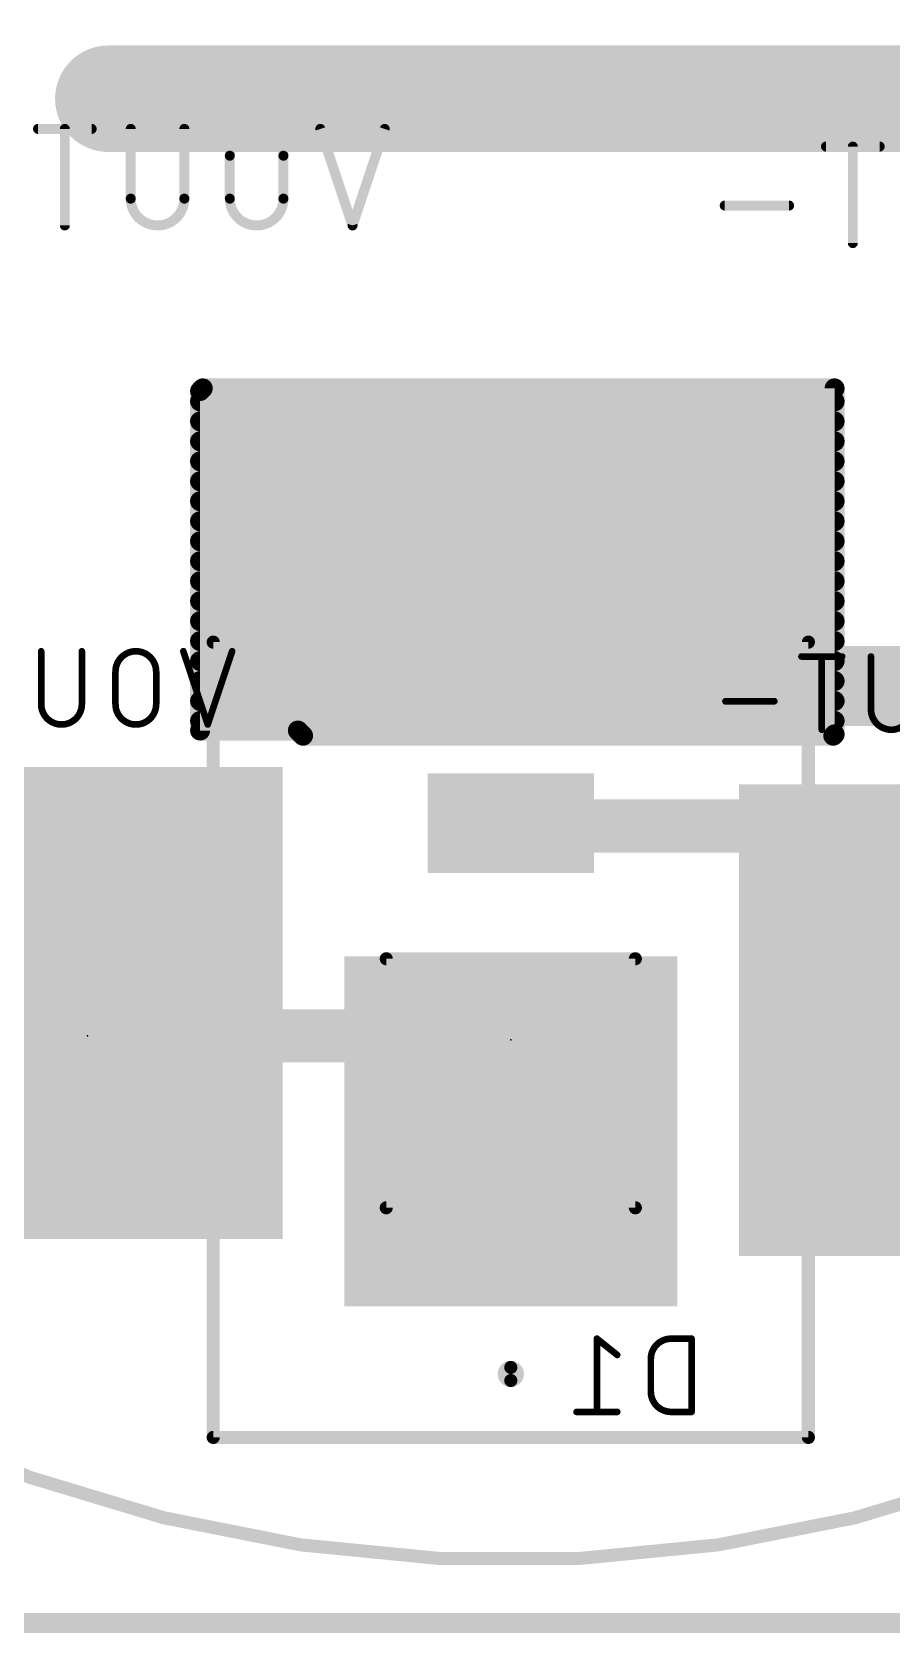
# Model space of a CAD drawing. Extents: x 82 to 105.8, y 80.8 to 99.8.
# Drawn here: x 90.79 to 97.35, y 80.82 to 93.04 of the extents above; entities that cross this region are included whole.
import ezdxf

# ---------------------------------------------------------------- set-up
doc = ezdxf.new("R2010")
doc.units = 0
for name, color, linetype in [('16', 132, 'CONTINUOUS'), ('18', 110, 'CONTINUOUS'), ('20', 31, 'CONTINUOUS'), ('22', 253, 'CONTINUOUS'), ('24', 53, 'CONTINUOUS'), ('26', 253, 'CONTINUOUS'), ('52', 253, 'CONTINUOUS')]:
    doc.layers.add(name, color=color, linetype=linetype)

# ---------------------------------------------------------------- blocks, each defined once
blk = doc.blocks.new('RECT')
blk.add_solid([(-0.5, -0.5), (0.5, -0.5), (-0.5, 0.5), (0.5, 0.5)])
blk = doc.blocks.new('PIE')
at = {"const_width": 0.5}
blk.add_lwpolyline([(0, -0.25, 1), (0, 0.25, 1), (0, -0.25)], format="xyb", dxfattribs=at)
blk = doc.blocks.new('ROUNDV')
at = {"const_width": 0.5}
blk.add_lwpolyline([(0, -0.25, 1), (0, 0.25, 1), (0, -0.25)], format="xyb", dxfattribs=at)

msp = doc.modelspace()

# ---------------------------------------------------------------- linework, layer by layer
at = {"layer": '16'}
for points, const_width in [([(102.09, 92.53), (91.37, 92.53)], 0.8128), ([(92.07, 90.3), (92.09, 90.32)], 0.1524), ([(92.09, 90.32), (96.91, 90.32)], 0.1524), ([(96.91, 90.32), (96.91, 87.68)], 0.1524), ([(92.07, 87.7094), (92.07, 90.3)], 0.1524), ([(92.07, 90.2208), (96.91, 90.2208)], 0.1524), ([(92.07, 90.0684), (96.91, 90.0684)], 0.1524), ([(92.07, 89.916), (96.91, 89.916)], 0.1524), ([(92.07, 89.7636), (96.91, 89.7636)], 0.1524), ([(96, 89.5), (96, 88.68)], 0.6096), ([(92.07, 89.6112), (96.91, 89.6112)], 0.1524), ([(92.07, 89.4588), (96.91, 89.4588)], 0.1524), ([(92.07, 89.3064), (96.91, 89.3064)], 0.1524), ([(92.07, 89.154), (96.91, 89.154)], 0.1524), ([(92.07, 89.0016), (96.91, 89.0016)], 0.1524), ([(96.63, 88.05), (96, 88.68)], 0.6096), ([(92.07, 88.8492), (96.91, 88.8492)], 0.1524), ([(92.07, 88.6968), (96.91, 88.6968)], 0.1524), ([(92.07, 88.5444), (96.91, 88.5444)], 0.1524), ([(92.07, 88.392), (96.91, 88.392)], 0.1524), ([(99.2216, 88.05), (96.63, 88.05)], 0.6096), ([(92.07, 88.2396), (96.91, 88.2396)], 0.1524), ([(92.07, 88.0872), (96.91, 88.0872)], 0.1524), ([(92.07, 87.9348), (96.91, 87.9348)], 0.1524), ([(92.07, 87.7824), (96.91, 87.7824)], 0.1524), ([(92.8157, 87.7094), (92.07, 87.7094)], 0.1524), ([(92.8551, 87.67), (92.8157, 87.7094)], 0.1524), ([(96.9, 87.67), (92.8551, 87.67)], 0.1524), ([(96.91, 87.68), (96.9, 87.67)], 0.1524), ([(94.44, 87.003), (94.463, 86.98)], 0.4064), ([(97.81, 86.98), (94.463, 86.98)], 0.4064), ([(89.55, 85.38), (91.21, 85.38)], 1.016), ([(91.21, 85.38), (93.712, 85.38)], 0.4064), ([(93.712, 85.38), (94.44, 84.652)], 0.4064), ([(105.71, 80.9), (85.7, 80.9)], 0.1524)]:
    msp.add_lwpolyline(points, dxfattribs=dict(at, const_width=const_width))
for points, const_width in [([(91.37, 92.7332, 1), (91.37, 92.3268)], 0.4064), ([(92.09, 90.3581, 1), (92.09, 90.2819)], 0.0762), ([(92.1169, 90.2931, 1), (92.0631, 90.3469)], 0.0762), ([(96.9481, 90.32, 1), (96.8719, 90.32)], 0.0762), ([(96.91, 90.2819, 1), (96.91, 90.3581)], 0.0762), ([(92.1081, 90.3, 1), (92.0319, 90.3)], 0.0762), ([(92.07, 90.2589, 1), (92.07, 90.1827)], 0.0762), ([(92.0431, 90.3269, 1), (92.0969, 90.2731)], 0.0762), ([(96.91, 90.1827, 1), (96.91, 90.2589)], 0.0762), ([(92.07, 90.1065, 1), (92.07, 90.0303)], 0.0762), ([(96.91, 90.0303, 1), (96.91, 90.1065)], 0.0762), ([(92.07, 89.9541, 1), (92.07, 89.8779)], 0.0762), ([(96.91, 89.8779, 1), (96.91, 89.9541)], 0.0762), ([(92.07, 89.8017, 1), (92.07, 89.7255)], 0.0762), ([(96.1524, 89.5, 1), (95.8476, 89.5)], 0.3048), ([(96.91, 89.7255, 1), (96.91, 89.8017)], 0.0762), ([(92.07, 89.6493, 1), (92.07, 89.5731)], 0.0762), ([(96.91, 89.5731, 1), (96.91, 89.6493)], 0.0762), ([(92.07, 89.4969, 1), (92.07, 89.4207)], 0.0762), ([(96.91, 89.4207, 1), (96.91, 89.4969)], 0.0762), ([(92.07, 89.3445, 1), (92.07, 89.2683)], 0.0762), ([(96.91, 89.2683, 1), (96.91, 89.3445)], 0.0762), ([(92.07, 89.1921, 1), (92.07, 89.1159)], 0.0762), ([(96.91, 89.1159, 1), (96.91, 89.1921)], 0.0762), ([(92.07, 89.0397, 1), (92.07, 88.9635)], 0.0762), ([(96.91, 88.9635, 1), (96.91, 89.0397)], 0.0762), ([(96.1078, 88.7878, 1), (95.8922, 88.5722)], 0.3048), ([(92.07, 88.8873, 1), (92.07, 88.8111)], 0.0762), ([(95.8476, 88.68, 1), (96.1524, 88.68)], 0.3048), ([(96.91, 88.8111, 1), (96.91, 88.8873)], 0.0762), ([(92.07, 88.7349, 1), (92.07, 88.6587)], 0.0762), ([(96.91, 88.6587, 1), (96.91, 88.7349)], 0.0762), ([(92.07, 88.5825, 1), (92.07, 88.5063)], 0.0762), ([(96.91, 88.5063, 1), (96.91, 88.5825)], 0.0762), ([(92.07, 88.4301, 1), (92.07, 88.3539)], 0.0762), ([(96.91, 88.3539, 1), (96.91, 88.4301)], 0.0762), ([(96.63, 88.2024, 1), (96.63, 87.8976)], 0.3048), ([(92.07, 88.2777, 1), (92.07, 88.2015)], 0.0762), ([(96.5222, 87.9422, 1), (96.7378, 88.1578)], 0.3048), ([(96.91, 88.2015, 1), (96.91, 88.2777)], 0.0762), ([(92.07, 88.1253, 1), (92.07, 88.0491)], 0.0762), ([(96.91, 88.0491, 1), (96.91, 88.1253)], 0.0762), ([(92.07, 87.9729, 1), (92.07, 87.8967)], 0.0762), ([(96.91, 87.8967, 1), (96.91, 87.9729)], 0.0762), ([(92.07, 87.8205, 1), (92.07, 87.7443)], 0.0762), ([(96.91, 87.7443, 1), (96.91, 87.8205)], 0.0762), ([(92.07, 87.7475, 1), (92.07, 87.6713)], 0.0762), ([(92.0319, 87.7094, 1), (92.1081, 87.7094)], 0.0762), ([(92.8427, 87.7363, 1), (92.7888, 87.6825)], 0.0762), ([(92.8157, 87.6713, 1), (92.8157, 87.7475)], 0.0762), ([(92.8551, 87.7081, 1), (92.8551, 87.6319)], 0.0762), ([(92.8282, 87.6431, 1), (92.8821, 87.6969)], 0.0762), ([(96.8731, 87.6969, 1), (96.9269, 87.6431)], 0.0762), ([(96.8719, 87.68, 1), (96.9481, 87.68)], 0.0762), ([(96.9369, 87.6531, 1), (96.8831, 87.7069)], 0.0762), ([(96.9, 87.6319, 1), (96.9, 87.7081)], 0.0762), ([(94.5118, 87.0748, 1), (94.3682, 86.9312)], 0.2032), ([(94.463, 87.0816, 1), (94.463, 86.8784)], 0.2032), ([(94.3912, 86.9082, 1), (94.5348, 87.0518)], 0.2032), ([(91.21, 85.126, 1), (91.21, 85.634)], 0.508), ([(91.21, 85.4816, 1), (91.21, 85.2784)], 0.2032), ([(93.7838, 85.4518, 1), (93.6402, 85.3082)], 0.2032), ([(93.712, 85.2784, 1), (93.712, 85.4816)], 0.2032), ([(94.3682, 84.5802, 1), (94.5118, 84.7238)], 0.2032)]:
    msp.add_lwpolyline(points, format="xyb", dxfattribs=dict(at, const_width=const_width))
at = {"layer": '20', "const_width": 0.1}
msp.add_lwpolyline([(84.53, 96.84, 1.5617), (104.33, 96.84)], format="xyb", dxfattribs=at)
at = {"layer": '22'}
for points, const_width in [([(94.44, 82.85, 1), (94.44, 82.75)], 0.1), ([(94.44, 82.75, 1), (94.44, 82.85)], 0.1), ([(94.44, 82.875, 1), (94.44, 82.825)], 0.05), ([(94.44, 82.825, 1), (94.44, 82.875)], 0.05), ([(94.44, 82.775, 1), (94.44, 82.725)], 0.05), ([(94.44, 82.725, 1), (94.44, 82.775)], 0.05)]:
    msp.add_lwpolyline(points, format="xyb", dxfattribs=dict(at, const_width=const_width))
at = {"layer": '24'}
for p in [(91.21, 85.38), (94.44, 85.35)]:
    msp.add_point(p, dxfattribs=at)
at = {"layer": '26'}
for points, const_width in [([(91.2427, 92.2997), (90.8335, 92.2997)], 0.0762), ([(91.0381, 91.5631), (91.0381, 92.2997)], 0.0762), ([(91.5406, 91.7677), (91.5406, 92.2997)], 0.0762), ([(91.9498, 92.2997), (91.9498, 91.7677)], 0.0762), ([(93.2326, 91.5631), (92.9871, 92.2997)], 0.0762), ([(93.4782, 92.2997), (93.2326, 91.5631)], 0.0762), ([(92.2965, 92.0951), (92.2965, 91.7677)], 0.0762), ([(92.7057, 91.7677), (92.7057, 92.0951)], 0.0762), ([(97.2537, 92.1651), (96.8445, 92.1651)], 0.0762), ([(97.0491, 91.4285), (97.0491, 92.1651)], 0.0762), ([(96.5631, 91.715), (96.072, 91.715)], 0.0762), ([(90.8576, 87.9106), (90.8576, 88.3142)], 0.0508), ([(91.168, 88.3142), (91.168, 87.9106)], 0.0508), ([(92.1283, 87.7554), (91.9421, 88.3142)], 0.0508), ([(92.3146, 88.3142), (92.1283, 87.7554)], 0.0508), ([(96.9676, 88.2742), (96.6572, 88.2742)], 0.0508), ([(96.8124, 87.7154), (96.8124, 88.2742)], 0.0508), ([(97.1876, 87.8706), (97.1876, 88.2742)], 0.0508), ([(91.4245, 88.159), (91.4245, 87.9106)], 0.0508), ([(91.7349, 87.9106), (91.7349, 88.159)], 0.0508), ([(96.4501, 87.9327), (96.0775, 87.9327)], 0.0508), ([(95.2518, 82.9452), (95.0965, 83.0694)], 0.0508), ([(95.0965, 83.0694), (95.0965, 82.5106)], 0.0508), ([(95.8187, 83.0694), (95.6635, 83.0694)], 0.0508), ([(95.8187, 82.5106), (95.8187, 83.0694)], 0.0508), ([(95.5082, 82.9142), (95.5082, 82.6658)], 0.0508), ([(95.2518, 82.5106), (94.9413, 82.5106)], 0.0508), ([(95.6635, 82.5106), (95.8187, 82.5106)], 0.0508)]:
    msp.add_lwpolyline(points, dxfattribs=dict(at, const_width=const_width))
for points, const_width in [([(90.8335, 92.3187, 1), (90.8335, 92.2806)], 0.0381), ([(91.0571, 92.2997, 1), (91.019, 92.2997)], 0.0381), ([(91.2427, 92.2806, 1), (91.2427, 92.3187)], 0.0381), ([(91.5597, 92.2997, 1), (91.5216, 92.2997)], 0.0381), ([(91.9689, 92.2997, 1), (91.9308, 92.2997)], 0.0381), ([(92.7057, 92.0951, 1), (92.2965, 92.0951)], 0.0762), ([(93.0052, 92.3057, 1), (92.969, 92.2937)], 0.0381), ([(93.4962, 92.2937, 1), (93.4601, 92.3057)], 0.0381), ([(92.3156, 92.0951, 1), (92.2775, 92.0951)], 0.0381), ([(92.2775, 92.0951, 1), (92.3156, 92.0951)], 0.0381), ([(92.7248, 92.0951, 1), (92.6867, 92.0951)], 0.0381), ([(92.6867, 92.0951, 1), (92.7248, 92.0951)], 0.0381), ([(96.8445, 92.1842, 1), (96.8445, 92.1461)], 0.0381), ([(97.0681, 92.1651, 1), (97.03, 92.1651)], 0.0381), ([(97.2537, 92.1461, 1), (97.2537, 92.1842)], 0.0381), ([(91.5406, 91.7677, 1), (91.9498, 91.7677)], 0.0762), ([(91.5597, 91.7677, 1), (91.5216, 91.7677)], 0.0381), ([(91.5216, 91.7677, 1), (91.5597, 91.7677)], 0.0381), ([(91.9689, 91.7677, 1), (91.9308, 91.7677)], 0.0381), ([(91.9308, 91.7677, 1), (91.9689, 91.7677)], 0.0381), ([(92.2965, 91.7677, 1), (92.7057, 91.7677)], 0.0762), ([(92.3156, 91.7677, 1), (92.2775, 91.7677)], 0.0381), ([(92.2775, 91.7677, 1), (92.3156, 91.7677)], 0.0381), ([(92.7248, 91.7677, 1), (92.6867, 91.7677)], 0.0381), ([(92.6867, 91.7677, 1), (92.7248, 91.7677)], 0.0381), ([(96.072, 91.734, 1), (96.072, 91.6959)], 0.0381), ([(96.5631, 91.6959, 1), (96.5631, 91.734)], 0.0381), ([(91.019, 91.5631, 1), (91.0571, 91.5631)], 0.0381), ([(93.2146, 91.5691, 1), (93.2507, 91.5571)], 0.0381), ([(93.2146, 91.5571, 1), (93.2507, 91.5691)], 0.0381), ([(97.03, 91.4285, 1), (97.0681, 91.4285)], 0.0381), ([(90.8702, 88.3142, 1), (90.8449, 88.3142)], 0.0254), ([(91.1807, 88.3142, 1), (91.1553, 88.3142)], 0.0254), ([(91.7349, 88.159, 1), (91.4245, 88.159)], 0.0508), ([(91.9541, 88.3182, 1), (91.93, 88.3102)], 0.0254), ([(92.3266, 88.3102, 1), (92.3026, 88.3182)], 0.0254), ([(96.6572, 88.2869, 1), (96.6572, 88.2615)], 0.0254), ([(96.8251, 88.2742, 1), (96.7997, 88.2742)], 0.0254), ([(96.9676, 88.2615, 1), (96.9676, 88.2869)], 0.0254), ([(97.2002, 88.2742, 1), (97.1749, 88.2742)], 0.0254), ([(91.4372, 88.159, 1), (91.4118, 88.159)], 0.0254), ([(91.4118, 88.159, 1), (91.4372, 88.159)], 0.0254), ([(91.7476, 88.159, 1), (91.7222, 88.159)], 0.0254), ([(91.7222, 88.159, 1), (91.7476, 88.159)], 0.0254), ([(96.0775, 87.9454, 1), (96.0775, 87.92)], 0.0254), ([(96.4501, 87.92, 1), (96.4501, 87.9454)], 0.0254), ([(90.8576, 87.9106, 1), (91.168, 87.9106)], 0.0508), ([(90.8702, 87.9106, 1), (90.8449, 87.9106)], 0.0254), ([(90.8449, 87.9106, 1), (90.8702, 87.9106)], 0.0254), ([(91.1807, 87.9106, 1), (91.1553, 87.9106)], 0.0254), ([(91.1553, 87.9106, 1), (91.1807, 87.9106)], 0.0254), ([(91.4245, 87.9106, 1), (91.7349, 87.9106)], 0.0508), ([(91.4372, 87.9106, 1), (91.4118, 87.9106)], 0.0254), ([(91.4118, 87.9106, 1), (91.4372, 87.9106)], 0.0254), ([(91.7476, 87.9106, 1), (91.7222, 87.9106)], 0.0254), ([(91.7222, 87.9106, 1), (91.7476, 87.9106)], 0.0254), ([(97.1876, 87.8706, 1), (97.498, 87.8706)], 0.0508), ([(97.2002, 87.8706, 1), (97.1749, 87.8706)], 0.0254), ([(97.1749, 87.8706, 1), (97.2002, 87.8706)], 0.0254), ([(92.1163, 87.7594, 1), (92.1404, 87.7514)], 0.0254), ([(92.1163, 87.7514, 1), (92.1404, 87.7594)], 0.0254), ([(96.7997, 87.7154, 1), (96.8251, 87.7154)], 0.0254), ([(95.1092, 83.0694, 1), (95.0838, 83.0694)], 0.0254), ([(95.1045, 83.0793, 1), (95.0886, 83.0595)], 0.0254), ([(95.6635, 83.0694, 0.4142), (95.5082, 82.9142)], 0.0508), ([(95.6635, 83.0821, 1), (95.6635, 83.0567)], 0.0254), ([(95.6635, 83.0567, 1), (95.6635, 83.0821)], 0.0254), ([(95.8314, 83.0694, 1), (95.806, 83.0694)], 0.0254), ([(95.8187, 83.0567, 1), (95.8187, 83.0821)], 0.0254), ([(95.2438, 82.9353, 1), (95.2597, 82.9551)], 0.0254), ([(95.5209, 82.9142, 1), (95.4955, 82.9142)], 0.0254), ([(95.4955, 82.9142, 1), (95.5209, 82.9142)], 0.0254), ([(95.5082, 82.6658, 0.4142), (95.6635, 82.5106)], 0.0508), ([(95.5209, 82.6658, 1), (95.4955, 82.6658)], 0.0254), ([(95.4955, 82.6658, 1), (95.5209, 82.6658)], 0.0254), ([(94.9413, 82.5233, 1), (94.9413, 82.4979)], 0.0254), ([(95.0838, 82.5106, 1), (95.1092, 82.5106)], 0.0254), ([(95.2518, 82.4979, 1), (95.2518, 82.5233)], 0.0254), ([(95.6635, 82.5233, 1), (95.6635, 82.4979)], 0.0254), ([(95.6635, 82.4979, 1), (95.6635, 82.5233)], 0.0254), ([(95.806, 82.5106, 1), (95.8314, 82.5106)], 0.0254), ([(95.8187, 82.4979, 1), (95.8187, 82.5233)], 0.0254)]:
    msp.add_lwpolyline(points, format="xyb", dxfattribs=dict(at, const_width=const_width))
at = {"layer": '52', "const_width": 0.1}
for points in [[(96.71, 88.384), (92.17, 88.384)], [(92.17, 88.384), (92.17, 82.316)], [(96.71, 82.316), (96.71, 88.384)], [(93.49, 84.068), (93.49, 85.968)], [(93.49, 85.968), (95.39, 85.968)], [(95.39, 85.968), (95.39, 84.068)], [(95.39, 84.068), (93.49, 84.068)], [(92.17, 82.316), (96.71, 82.316)]]:
    msp.add_lwpolyline(points, dxfattribs=at)
at = {"layer": '52', "const_width": 0.05}
for points in [[(92.17, 88.409, 1), (92.17, 88.359)], [(92.195, 88.384, 1), (92.145, 88.384)], [(96.735, 88.384, 1), (96.685, 88.384)], [(96.71, 88.359, 1), (96.71, 88.409)], [(93.515, 85.968, 1), (93.465, 85.968)], [(93.49, 85.993, 1), (93.49, 85.943)], [(95.415, 85.968, 1), (95.365, 85.968)], [(95.39, 85.943, 1), (95.39, 85.993)], [(93.49, 84.093, 1), (93.49, 84.043)], [(93.465, 84.068, 1), (93.515, 84.068)], [(95.365, 84.068, 1), (95.415, 84.068)], [(95.39, 84.043, 1), (95.39, 84.093)], [(92.17, 82.341, 1), (92.17, 82.291)], [(92.145, 82.316, 1), (92.195, 82.316)], [(96.685, 82.316, 1), (96.735, 82.316)], [(96.71, 82.291, 1), (96.71, 82.341)]]:
    msp.add_lwpolyline(points, format="xyb", dxfattribs=at)

# ---------------------------------------------------------------- block references
at = {"layer": '16'}
for name, p, xscale, yscale in [('RECT', (91.2, 85.63), 3, 3.6), ('RECT', (94.44, 87.003), 1.27, 0.762), ('RECT', (97.68, 85.5), 3, 3.6), ('PIE', (91.21, 85.38), 2.54, 2.54), ('PIE', (97.81, 85.28), 2.54, 2.54)]:
    msp.add_blockref(name, p, dxfattribs=dict(at, xscale=xscale, yscale=yscale))
at = {"layer": '16', "xscale": 2.67, "yscale": 2.54, "rotation": 90}
msp.add_blockref('RECT', (94.44, 84.652), dxfattribs=at)
at = {"layer": '18', "xscale": 0.7564, "yscale": 0.7564}
for p in [(92.7, 89.5), (92.7, 89.5), (93.8, 89.5), (93.8, 89.5), (94.9, 89.5), (94.9, 89.5), (96, 89.5), (96, 89.5), (93.2, 88.2), (93.2, 88.2), (94.4, 88.2), (94.4, 88.2), (95.6, 88.2), (95.6, 88.2)]:
    msp.add_blockref('ROUNDV', p, dxfattribs=at)

doc.saveas('drawing.dxf')
